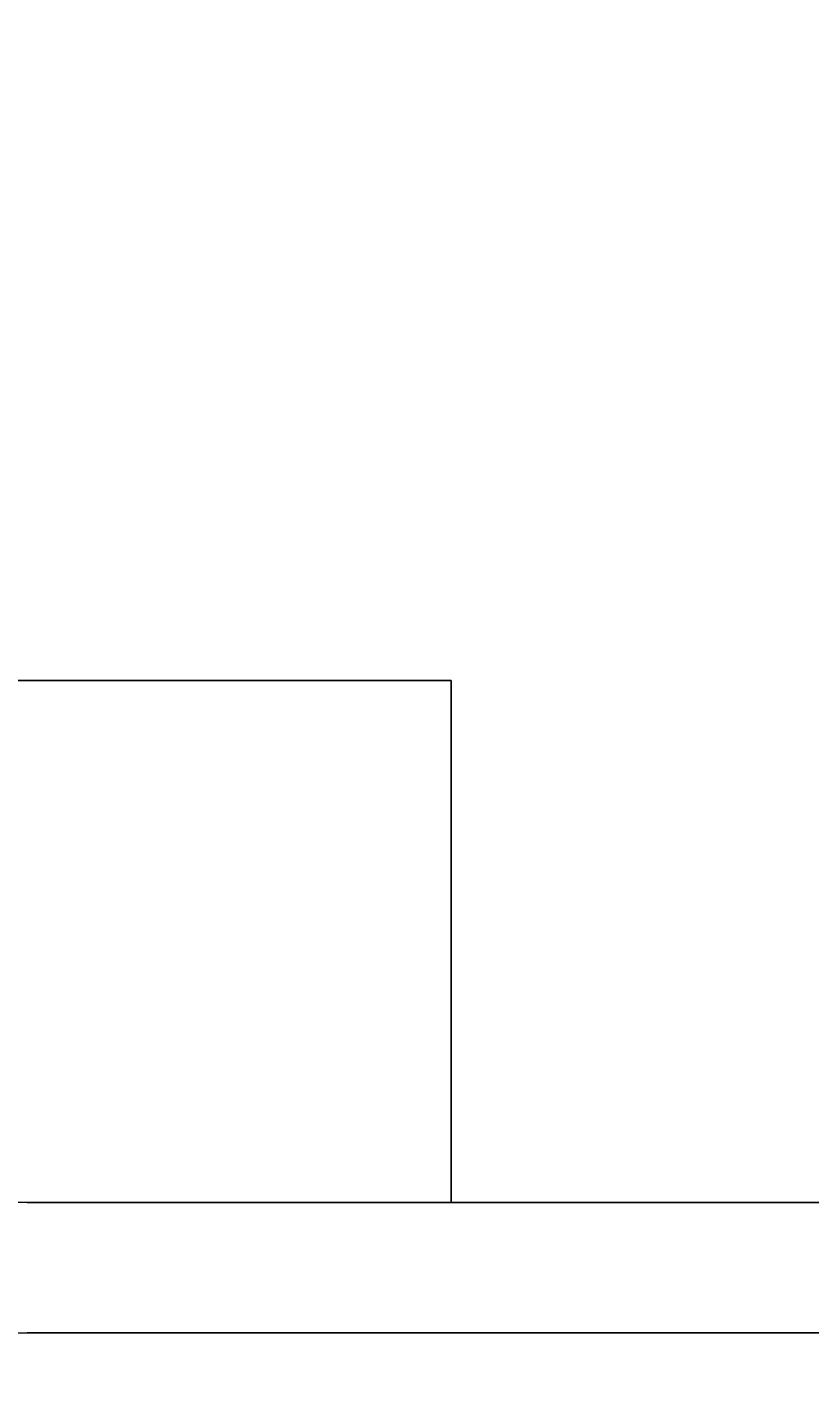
# Model space of a CAD drawing. Header units: millimetres. Extents: x -3724 to 231642, y -8553 to 29017.
# Drawn here: x 11532.5 to 11652.5, y 7928.5 to 8136.2 of the extents above; entities that cross this region are included whole.
import ezdxf

# ---------------------------------------------------------------- set-up
doc = ezdxf.new("R2010")
doc.units = ezdxf.units.MM
doc.layers.add('A-ANNO-DIMS', color=7, linetype='Continuous', lineweight=9)
doc.layers.add('A-ANNO-DIMS-100', color=7, linetype='Continuous', lineweight=9)
doc.layers.add('I-FURN-1', color=9, linetype='Continuous', lineweight=9, true_color=0x808080)
doc.styles.add('ISOCPEUR', font='isocpeur.ttf', dxfattribs={"width": 0.9, "height": 250})
doc.styles.add('ISOCPEUR_1', font='isocpeur.ttf', dxfattribs={"width": 0.9, "height": 200})
doc.dimstyles.new('ISO-2_0_0_9К_Средний_округл2', dxfattribs={"dimscale": 304.8, "dimtxt": 199.196235, "dimasz": 0.492126, "dimexe": 0.393701, "dimexo": 0, "dimgap": 0, "dimtad": 1, "dimdec": 0, "dimrnd": 10, "dimzin": 0, "dimdsep": 46, "dimtxsty": 'ISOCPEUR_1', "dimblk1": 'OBLIQUE', "dimblk2": 'OBLIQUE', "dimsah": 1, "dimcen": 0.09, "dimdle": 0.393701, "dimazin": 0, "dimtfac": 1, "dimtdec": 4, "dimtix": 1, "dimtmove": 0, "dimatfit": 3, "dimfxl": 1, "dimtvp": 1, "dimtolj": 1, "dimtzin": 0, "dimarcsym": 2})
doc.dimstyles.new('ISO-2_5_0_9К_БОЛЬШОЙ', dxfattribs={"dimscale": 304.8, "dimtxt": 248.995294, "dimasz": 0.492126, "dimexe": 0.393701, "dimexo": 0.984252, "dimgap": 0, "dimtad": 1, "dimdec": 0, "dimrnd": 10, "dimzin": 0, "dimdsep": 46, "dimtxsty": 'ISOCPEUR', "dimblk1": 'OBLIQUE', "dimblk2": 'OBLIQUE', "dimsah": 1, "dimcen": 0.09, "dimdle": 0.393701, "dimazin": 0, "dimtfac": 1, "dimtdec": 4, "dimtix": 1, "dimtmove": 0, "dimatfit": 3, "dimfxl": 1, "dimtvp": 1, "dimtolj": 1, "dimtzin": 0, "dimarcsym": 2})

# ---------------------------------------------------------------- blocks, each defined once
blk = doc.blocks.new('Бизиборд лего - бизиборд 1_21б-32328682-План расстановки мебели и оборудования 1 этажа в осях 1-12')
at = {"layer": 'I-FURN-1'}
for p, q in [((1355, 100), (1245, 100)), ((1245, 100), (1355, 100)), ((1355, 20), (1355, 100)), ((1355, 100), (1355, 20)), ((1500, 20), (1000, 20)), ((1290, 20), (1330, 20)), ((1330, 20), (1290, 20)), ((1290, 20), (1330, 20)), ((1330, 20), (1331.34, 20)), ((1331.34, 20), (1330, 20)), ((1330, 20), (1330.34, 20)), ((1350, 20), (1330, 20)), ((1330, 20), (1335, 20)), ((1350, 20), (1330, 20)), ((1330, 20), (1335, 20)), ((1330.34, 20), (1330, 20)), ((1330, 20), (1330.34, 20)), ((1337.41, 20), (1330, 20)), ((1330, 20), (1350, 20)), ((1350, 20), (1330, 20)), ((1330, 20), (1330.34, 20)), ((1330.34, 20), (1330, 20)), ((1330, 20), (1350, 20)), ((1345, 20), (1330, 20)), ((1330, 20), (1332.93, 20)), ((1332.93, 20), (1330, 20)), ((1330, 20), (1332.93, 20)), ((1350, 20), (1330, 20)), ((1330, 20), (1350, 20)), ((1350, 20), (1330, 20)), ((1330, 20), (1337.41, 20)), ((1342.59, 20), (1330, 20)), ((1330, 20), (1350, 20)), ((1350, 20), (1330, 20)), ((1330, 20), (1350, 20)), ((1350, 20), (1330, 20)), ((1330, 20), (1350, 20)), ((1350, 20), (1330, 20)), ((1330, 20), (1350, 20)), ((1350, 20), (1330, 20)), ((1330, 20), (1350, 20)), ((1335, 20), (1330, 20)), ((1330, 20), (1350, 20)), ((1350, 20), (1330, 20)), ((1330, 20), (1350, 20)), ((1350, 20), (1330, 20)), ((1330, 20), (1350, 20)), ((1350, 20), (1330, 20)), ((1330, 20), (1350, 20)), ((1350, 20), (1330, 20)), ((1330, 20), (1350, 20)), ((1350, 20), (1330, 20)), ((1330, 20), (1330.34, 20)), ((1350, 20), (1330, 20)), ((1330, 20), (1350, 20)), ((1350, 20), (1330, 20)), ((1330, 20), (1330.34, 20)), ((1331.34, 20), (1330, 20)), ((1330, 20), (1350, 20)), ((1350, 20), (1330, 20)), ((1330, 20), (1330.34, 20)), ((1347.07, 20), (1330, 20)), ((1330.34, 20), (1350, 20)), ((1350, 20), (1330.34, 20)), ((1330.34, 20), (1350, 20)), ((1330.34, 20), (1337.41, 20)), ((1337.41, 20), (1330.34, 20)), ((1330.34, 20), (1331.34, 20)), ((1330.34, 20), (1331.34, 20)), ((1330.34, 20), (1350, 20)), ((1331.34, 20), (1332.93, 20)), ((1332.93, 20), (1331.34, 20)), ((1331.34, 20), (1332.93, 20)), ((1331.34, 20), (1332.93, 20)), ((1337.41, 20), (1331.34, 20)), ((1331.34, 20), (1335, 20)), ((1331.34, 20), (1332.93, 20)), ((1332.93, 20), (1331.34, 20)), ((1332.93, 20), (1335, 20)), ((1332.93, 20), (1337.41, 20)), ((1335, 20), (1332.93, 20)), ((1332.93, 20), (1350, 20)), ((1332.93, 20), (1335, 20)), ((1335, 20), (1332.93, 20)), ((1333.3, 20), (1337.41, 20)), ((1337.41, 20), (1333.3, 20)), ((1333.3, 20), (1337.41, 20)), ((1335, 20), (1337.41, 20)), ((1335, 20), (1347.07, 20)), ((1335, 20), (1337.41, 20)), ((1345, 20), (1335, 20)), ((1345, 20), (1335, 20)), ((1335, 20), (1350, 20)), ((1335, 20), (1337.41, 20)), ((1340, 20), (1335, 20)), ((1337.41, 20), (1345, 20)), ((1350, 20), (1337.41, 20)), ((1337.41, 20), (1342.59, 20)), ((1350, 20), (1337.41, 20)), ((1337.41, 20), (1347.07, 20)), ((1345, 20), (1337.41, 20)), ((1337.41, 20), (1340, 20)), ((1337.41, 20), (1350, 20)), ((1337.41, 20), (1340, 20)), ((1338.18, 20), (1342.59, 20)), ((1342.59, 20), (1338.18, 20)), ((1338.18, 20), (1342.59, 20)), ((1340, 20), (1342.59, 20)), ((1340, 20), (1342.59, 20)), ((1342.59, 20), (1340, 20)), ((1342.59, 20), (1350, 20)), ((1342.59, 20), (1345, 20)), ((1345, 20), (1342.59, 20)), ((1342.59, 20), (1345, 20)), ((1347.07, 20), (1342.59, 20)), ((1343.06, 20), (1347.07, 20)), ((1347.07, 20), (1343.06, 20)), ((1343.06, 20), (1347.07, 20)), ((1345, 20), (1347.07, 20)), ((1350, 20), (1345, 20)), ((1350, 20), (1345, 20)), ((1345, 20), (1350, 20)), ((1348.66, 20), (1345, 20)), ((1350, 20), (1345, 20)), ((1348.66, 20), (1345, 20)), ((1345, 20), (1347.07, 20)), ((1347.07, 20), (1350, 20)), ((1347.07, 20), (1350, 20)), ((1347.07, 20), (1350, 20)), ((1347.07, 20), (1348.66, 20)), ((1348.66, 20), (1347.07, 20)), ((1350, 20), (1347.07, 20)), ((1350, 20), (1348.66, 20)), ((1350, 20), (1348.66, 20)), ((1348.66, 20), (1349.66, 20)), ((1350, 20), (1348.66, 20)), ((1349.66, 20), (1350, 20)), ((1350, 20), (1355, 20)), ((1355, 20), (1350, 20)), ((1350, 20), (1355, 20)), ((1355, 20), (1390, 20)), ((1390, 20), (1390.34, 20)), ((1392.93, 20), (1390, 20)), ((1390, 20), (1410, 20)), ((1410, 20), (1390, 20)), ((1390, 20), (1410, 20)), ((1410, 20), (1390, 20)), ((1390, 20), (1410, 20)), ((1410, 20), (1390, 20)), ((1390, 20), (1410, 20)), ((1410, 20), (1390, 20)), ((1390, 20), (1392.93, 20)), ((1391.34, 20), (1390, 20)), ((1390, 20), (1405, 20)), ((1400, 20), (1390, 20)), ((1390, 20), (1397.41, 20)), ((1390.34, 20), (1390, 20)), ((1390, 20), (1410, 20)), ((1410, 20), (1390, 20)), ((1390, 20), (1410, 20)), ((1410, 20), (1390, 20)), ((1390, 20), (1410, 20)), ((1410, 20), (1390, 20)), ((1390, 20), (1410, 20)), ((1410, 20), (1390, 20)), ((1390, 20), (1410, 20)), ((1410, 20), (1390, 20)), ((1390, 20), (1410, 20)), ((1410, 20), (1390, 20)), ((1390, 20), (1410, 20)), ((1410, 20), (1390, 20)), ((1390, 20), (1402.59, 20)), ((1407.07, 20), (1390, 20)), ((1390, 20), (1400, 20)), ((1410, 20), (1390, 20)), ((1390, 20), (1410, 20)), ((1410, 20), (1390, 20)), ((1390, 20), (1410, 20)), ((1410, 20), (1390, 20)), ((1390, 20), (1410, 20)), ((1391.34, 20), (1390, 20)), ((1390, 20), (1392.93, 20)), ((1407.07, 20), (1390, 20)), ((1390, 20), (1410, 20)), ((1410, 20), (1390, 20)), ((1390, 20), (1405, 20)), ((1405, 20), (1390, 20)), ((1390, 20), (1410, 20)), ((1410, 20), (1390, 20)), ((1390, 20), (1390.34, 20)), ((1392.93, 20), (1390, 20)), ((1390, 20), (1410, 20)), ((1410, 20), (1390, 20)), ((1390, 20), (1408.66, 20)), ((1408.66, 20), (1390, 20)), ((1390.34, 20), (1397.41, 20)), ((1391.34, 20), (1390.34, 20)), ((1390.34, 20), (1392.93, 20)), ((1410, 20), (1391.34, 20)), ((1392.93, 20), (1391.34, 20)), ((1410, 20), (1391.34, 20)), ((1392.93, 20), (1408.66, 20)), ((1410, 20), (1392.93, 20)), ((1392.93, 20), (1397.41, 20)), ((1395, 20), (1392.93, 20)), ((1392.93, 20), (1407.07, 20)), ((1392.93, 20), (1407.07, 20)), ((1395, 20), (1392.93, 20)), ((1397.41, 20), (1395, 20)), ((1405, 20), (1395, 20)), ((1397.41, 20), (1410, 20)), ((1397.41, 20), (1410, 20)), ((1397.41, 20), (1402.59, 20)), ((1400, 20), (1397.41, 20)), ((1410, 20), (1400, 20)), ((1402.59, 20), (1400, 20)), ((1400, 20), (1410, 20)), ((1402.59, 20), (1410, 20)), ((1405, 20), (1402.59, 20)), ((1402.59, 20), (1410, 20)), ((1405, 20), (1410, 20)), ((1408.66, 20), (1405, 20)), ((1405, 20), (1409.66, 20)), ((1408.66, 20), (1405, 20)), ((1410, 20), (1405, 20)), ((1410, 20), (1407.07, 20)), ((1407.07, 20), (1409.66, 20)), ((1408.66, 20), (1407.07, 20)), ((1407.07, 20), (1410, 20)), ((1410, 20), (1408.66, 20)), ((1409.66, 20), (1408.66, 20)), ((1410, 20), (1408.66, 20)), ((1408.66, 20), (1409.66, 20)), ((1409.66, 20), (1408.66, 20)), ((1409.66, 20), (1410, 20)), ((1410, 20), (1409.66, 20)), ((1409.66, 20), (1410, 20)), ((1409.66, 20), (1410, 20)), ((1410, 20), (1409.66, 20)), ((1410, 20), (1450, 20)), ((1000, 0), (1500, 0)), ((1330, 0), (1290, 0)), ((1290, 0), (1330, 0)), ((1330, 0), (1290, 0)), ((1350, 0), (1330, 0)), ((1330, 0), (1345, 0)), ((1345, 0), (1330, 0)), ((1330, 0), (1345, 0)), ((1330.34, 0), (1330, 0)), ((1330, 0), (1335, 0)), ((1350, 0), (1330, 0)), ((1330, 0), (1350, 0)), ((1350, 0), (1330, 0)), ((1330, 0), (1350, 0)), ((1350, 0), (1330, 0)), ((1330, 0), (1350, 0)), ((1350, 0), (1330, 0)), ((1330, 0), (1350, 0)), ((1330.34, 0), (1330, 0)), ((1330, 0), (1330.34, 0)), ((1350, 0), (1330, 0)), ((1330, 0), (1350, 0)), ((1350, 0), (1330, 0)), ((1330, 0), (1332.93, 0)), ((1350, 0), (1330, 0)), ((1330, 0), (1350, 0)), ((1350, 0), (1330, 0)), ((1330, 0), (1350, 0)), ((1350, 0), (1330, 0)), ((1330, 0), (1350, 0)), ((1350, 0), (1330, 0)), ((1330, 0), (1350, 0)), ((1350, 0), (1330, 0)), ((1330, 0), (1340, 0)), ((1330.34, 0), (1330, 0)), ((1330, 0), (1335, 0)), ((1350, 0), (1330, 0)), ((1330, 0), (1350, 0)), ((1350, 0), (1330, 0)), ((1330, 0), (1350, 0)), ((1350, 0), (1330, 0)), ((1330, 0), (1350, 0)), ((1350, 0), (1330, 0)), ((1330, 0), (1350, 0)), ((1340, 0), (1330, 0)), ((1330, 0), (1330.34, 0)), ((1342.59, 0), (1330, 0)), ((1330, 0), (1332.93, 0)), ((1350, 0), (1330, 0)), ((1330, 0), (1330.34, 0)), ((1350, 0), (1330, 0)), ((1330, 0), (1350, 0)), ((1348.66, 0), (1330, 0)), ((1330, 0), (1350, 0)), ((1350, 0), (1330, 0)), ((1330, 0), (1350, 0)), ((1331.34, 0), (1330, 0)), ((1330, 0), (1340, 0)), ((1331.34, 0), (1330.34, 0)), ((1331.34, 0), (1330.34, 0)), ((1330.34, 0), (1331.34, 0)), ((1331.34, 0), (1330.34, 0)), ((1330.34, 0), (1350, 0)), ((1330.34, 0), (1350, 0)), ((1332.93, 0), (1331.34, 0)), ((1331.34, 0), (1332.93, 0)), ((1332.93, 0), (1331.34, 0)), ((1350, 0), (1331.34, 0)), ((1335, 0), (1331.34, 0)), ((1331.34, 0), (1332.93, 0)), ((1332.93, 0), (1331.34, 0)), ((1340, 0), (1331.34, 0)), ((1332.93, 0), (1335, 0)), ((1332.93, 0), (1350, 0)), ((1335, 0), (1332.93, 0)), ((1332.93, 0), (1342.59, 0)), ((1337.41, 0), (1333.3, 0)), ((1333.3, 0), (1337.41, 0)), ((1337.41, 0), (1333.3, 0)), ((1335, 0), (1345, 0)), ((1337.41, 0), (1335, 0)), ((1335, 0), (1337.41, 0)), ((1345, 0), (1335, 0)), ((1335, 0), (1340, 0)), ((1340, 0), (1337.41, 0)), ((1337.41, 0), (1340, 0)), ((1342.59, 0), (1338.18, 0)), ((1338.18, 0), (1342.59, 0)), ((1342.59, 0), (1338.18, 0)), ((1342.59, 0), (1340, 0)), ((1340, 0), (1342.59, 0)), ((1340, 0), (1348.66, 0)), ((1340, 0), (1349.66, 0)), ((1345, 0), (1340, 0)), ((1345, 0), (1340, 0)), ((1340, 0), (1350, 0)), ((1345, 0), (1342.59, 0)), ((1342.59, 0), (1345, 0)), ((1350, 0), (1342.59, 0)), ((1342.59, 0), (1350, 0)), ((1347.07, 0), (1343.06, 0)), ((1343.06, 0), (1347.07, 0)), ((1347.07, 0), (1343.06, 0)), ((1345, 0), (1348.66, 0)), ((1347.07, 0), (1345, 0)), ((1345, 0), (1347.07, 0)), ((1345, 0), (1350, 0)), ((1347.07, 0), (1345, 0)), ((1345, 0), (1347.07, 0)), ((1350, 0), (1345, 0)), ((1350, 0), (1345, 0)), ((1350, 0), (1345, 0)), ((1348.66, 0), (1347.07, 0)), ((1347.07, 0), (1348.66, 0)), ((1348.66, 0), (1347.07, 0)), ((1347.07, 0), (1348.66, 0)), ((1348.66, 0), (1350, 0)), ((1350, 0), (1348.66, 0)), ((1348.66, 0), (1349.66, 0)), ((1350, 0), (1348.66, 0)), ((1348.66, 0), (1349.66, 0)), ((1348.66, 0), (1350, 0)), ((1350, 0), (1348.66, 0)), ((1349.66, 0), (1350, 0)), ((1349.66, 0), (1350, 0)), ((1349.66, 0), (1350, 0)), ((1390, 0), (1350, 0)), ((1350, 0), (1390, 0)), ((1390, 0), (1350, 0)), ((1410, 0), (1390, 0)), ((1390, 0), (1410, 0)), ((1408.66, 0), (1390, 0)), ((1390, 0), (1392.93, 0)), ((1391.34, 0), (1390, 0)), ((1390, 0), (1410, 0)), ((1392.93, 0), (1390, 0)), ((1390, 0), (1392.93, 0)), ((1397.41, 0), (1390, 0)), ((1390, 0), (1391.34, 0)), ((1410, 0), (1390, 0)), ((1390, 0), (1410, 0)), ((1410, 0), (1390, 0)), ((1390, 0), (1405, 0)), ((1390.34, 0), (1390, 0)), ((1390, 0), (1390.34, 0)), ((1410, 0), (1390, 0)), ((1390, 0), (1405, 0)), ((1410, 0), (1390, 0)), ((1390, 0), (1410, 0)), ((1410, 0), (1390, 0)), ((1390, 0), (1410, 0)), ((1400, 0), (1390, 0)), ((1390, 0), (1395, 0)), ((1410, 0), (1390, 0)), ((1390, 0), (1410, 0)), ((1410, 0), (1390, 0)), ((1390, 0), (1410, 0)), ((1410, 0), (1390, 0)), ((1390, 0), (1410, 0)), ((1410, 0), (1390, 0)), ((1390, 0), (1390.34, 0)), ((1390.34, 0), (1390, 0)), ((1390, 0), (1390.34, 0)), ((1410, 0), (1390, 0)), ((1390, 0), (1391.34, 0)), ((1410, 0), (1390, 0)), ((1390, 0), (1410, 0)), ((1410, 0), (1390, 0)), ((1390, 0), (1410, 0)), ((1410, 0), (1390, 0)), ((1390, 0), (1410, 0)), ((1410, 0), (1390, 0)), ((1390, 0), (1410, 0)), ((1407.07, 0), (1390, 0)), ((1390, 0), (1410, 0)), ((1405, 0), (1390, 0)), ((1390, 0), (1408.66, 0)), ((1410, 0), (1390, 0)), ((1390, 0), (1409.66, 0)), ((1410, 0), (1390, 0)), ((1390, 0), (1410, 0)), ((1391.34, 0), (1390, 0)), ((1390, 0), (1390.34, 0)), ((1405, 0), (1390.34, 0)), ((1390.34, 0), (1405, 0)), ((1390.34, 0), (1400, 0)), ((1410, 0), (1390.34, 0)), ((1390.34, 0), (1391.34, 0)), ((1390.34, 0), (1397.41, 0)), ((1395, 0), (1391.34, 0)), ((1391.34, 0), (1410, 0)), ((1391.34, 0), (1392.93, 0)), ((1391.34, 0), (1410, 0)), ((1392.93, 0), (1391.34, 0)), ((1408.66, 0), (1392.93, 0)), ((1392.93, 0), (1408.66, 0)), ((1408.66, 0), (1392.93, 0)), ((1392.93, 0), (1395, 0)), ((1395, 0), (1392.93, 0)), ((1392.93, 0), (1395, 0)), ((1392.93, 0), (1395, 0)), ((1400, 0), (1392.93, 0)), ((1395, 0), (1410, 0)), ((1410, 0), (1395, 0)), ((1397.41, 0), (1395, 0)), ((1395, 0), (1397.41, 0)), ((1395, 0), (1410, 0)), ((1395, 0), (1397.41, 0)), ((1400, 0), (1397.41, 0)), ((1397.41, 0), (1400, 0)), ((1410, 0), (1397.41, 0)), ((1397.41, 0), (1400, 0)), ((1397.41, 0), (1405, 0)), ((1402.59, 0), (1400, 0)), ((1400, 0), (1402.59, 0)), ((1410, 0), (1400, 0)), ((1400, 0), (1410, 0)), ((1400, 0), (1402.59, 0)), ((1402.59, 0), (1400, 0)), ((1405, 0), (1402.59, 0)), ((1402.59, 0), (1405, 0)), ((1402.59, 0), (1410, 0)), ((1408.66, 0), (1402.59, 0)), ((1407.07, 0), (1405, 0)), ((1405, 0), (1407.07, 0)), ((1405, 0), (1409.66, 0)), ((1407.07, 0), (1405, 0)), ((1405, 0), (1410, 0)), ((1405, 0), (1410, 0)), ((1408.66, 0), (1405, 0)), ((1405, 0), (1410, 0)), ((1408.66, 0), (1407.07, 0)), ((1407.07, 0), (1408.66, 0)), ((1409.66, 0), (1407.07, 0)), ((1408.66, 0), (1407.07, 0)), ((1409.66, 0), (1408.66, 0)), ((1409.66, 0), (1408.66, 0)), ((1408.66, 0), (1410, 0)), ((1409.66, 0), (1408.66, 0)), ((1409.66, 0), (1408.66, 0)), ((1408.66, 0), (1410, 0)), ((1410, 0), (1408.66, 0)), ((1410, 0), (1409.66, 0)), ((1410, 0), (1409.66, 0)), ((1409.66, 0), (1410, 0)), ((1410, 0), (1409.66, 0)), ((1410, 0), (1409.66, 0)), ((1410, 0), (1409.66, 0)), ((1409.66, 0), (1410, 0)), ((1450, 0), (1410, 0)), ((1410, 0), (1450, 0)), ((1450, 0), (1410, 0))]:
    blk.add_line(p, q, dxfattribs=at)
blk = doc.blocks.new('DIMBLOCK113-План расстановки мебели и оборудования 1 этажа в осях 1-12')
at = {"layer": 'A-ANNO-DIMS-100'}
for p, q in [((10242.5, 8036), (10242.5, 8416.23)), ((12825, 8402.3), (12825, 8176.23)), ((12825, 8296.23), (12825, 8402.3)), ((10242.5, 8296.23), (12945, 8296.23)), ((10242.5, 8296.23), (10242.5, 8036))]:
    blk.add_line(p, q, dxfattribs=at)
at = {"layer": 'A-ANNO-DIMS-100', "lineweight": 20}
for p, q in [((10242.5, 8296.23), (10317.5, 8371.23)), ((12825, 8296.23), (12900, 8371.23)), ((10242.5, 8296.23), (10167.5, 8221.23)), ((12825, 8296.23), (12750, 8221.23))]:
    blk.add_line(p, q, dxfattribs=at)
at = {"layer": 'A-ANNO-DIMS-100', "color": 0, "insert": (11361.37, 8557.52), "char_height": 200, "width": 413.7153, "attachment_point": 1, "line_spacing_factor": 1.149209, "style": 'ISOCPEUR_1'}
blk.add_mtext('1/2', dxfattribs=at)
blk = doc.blocks.new('_Oblique')
at = {"color": 0, "linetype": 'ByBlock', "lineweight": -2}
blk.add_line((-0.5, -0.5), (0.5, 0.5), dxfattribs=at)
blk = doc.blocks.new('DIMBLOCK114-План расстановки мебели и оборудования 1 этажа в осях 1-12')
at = {"layer": 'A-ANNO-DIMS-100'}
for p, q in [((7660, 8200), (7660, 9383.39)), ((12825, 8683), (12825, 9383.39)), ((7540, 9263.39), (12945, 9263.39)), ((7660, 9263.39), (7660, 8200)), ((12825, 9263.39), (12825, 8683))]:
    blk.add_line(p, q, dxfattribs=at)
at = {"layer": 'A-ANNO-DIMS-100', "lineweight": 20}
for p, q in [((7660, 9263.39), (7735, 9338.39)), ((12825, 9263.39), (12900, 9338.39)), ((7660, 9263.39), (7585, 9188.39)), ((12825, 9263.39), (12750, 9188.39))]:
    blk.add_line(p, q, dxfattribs=at)
at = {"layer": 'A-ANNO-DIMS-100', "color": 0, "insert": (9948.02, 9590), "char_height": 250, "width": 706.7636, "attachment_point": 1, "line_spacing_factor": 1.149209, "style": 'ISOCPEUR'}
blk.add_mtext('5170', dxfattribs=at)

msp = doc.modelspace()

# ---------------------------------------------------------------- block references
at = {"layer": 'I-FURN-1'}
msp.add_blockref('Бизиборд лего - бизиборд 1_21б-32328682-План расстановки мебели и оборудования 1 этажа в осях 1-12', (10242.5, 7936), dxfattribs=at)

# ---------------------------------------------------------------- dimensions: what is measured, and where the dimension line sits
at = {"layer": 'A-ANNO-DIMS'}
dim = msp.add_linear_dim(base=(12825, 9263.39), p1=(7660, 7900), p2=(12825, 8383), dimstyle='ISO-2_5_0_9К_БОЛЬШОЙ', override={"dimpost": '<>', "dimfxl": 5187.534482}, dxfattribs=at)
dim.commit()
dim.dimension.update_dxf_attribs({"geometry": 'DIMBLOCK114-План расстановки мебели и оборудования 1 этажа в осях 1-12', "text_midpoint": (10242.5, 9388.39)})
dim = msp.add_linear_dim(base=(12825, 8296.23), p1=(10242.5, 8036), p2=(12825, 8402.3), text='1/2', dimstyle='ISO-2_0_0_9К_Средний_округл2', override={"dimpost": '<>', "dimfxl": 2608.347815}, dxfattribs=at)
dim.commit()
dim.dimension.update_dxf_attribs({"geometry": 'DIMBLOCK113-План расстановки мебели и оборудования 1 этажа в осях 1-12', "text_midpoint": (11533.75, 8396.23)})

doc.saveas('drawing.dxf')
